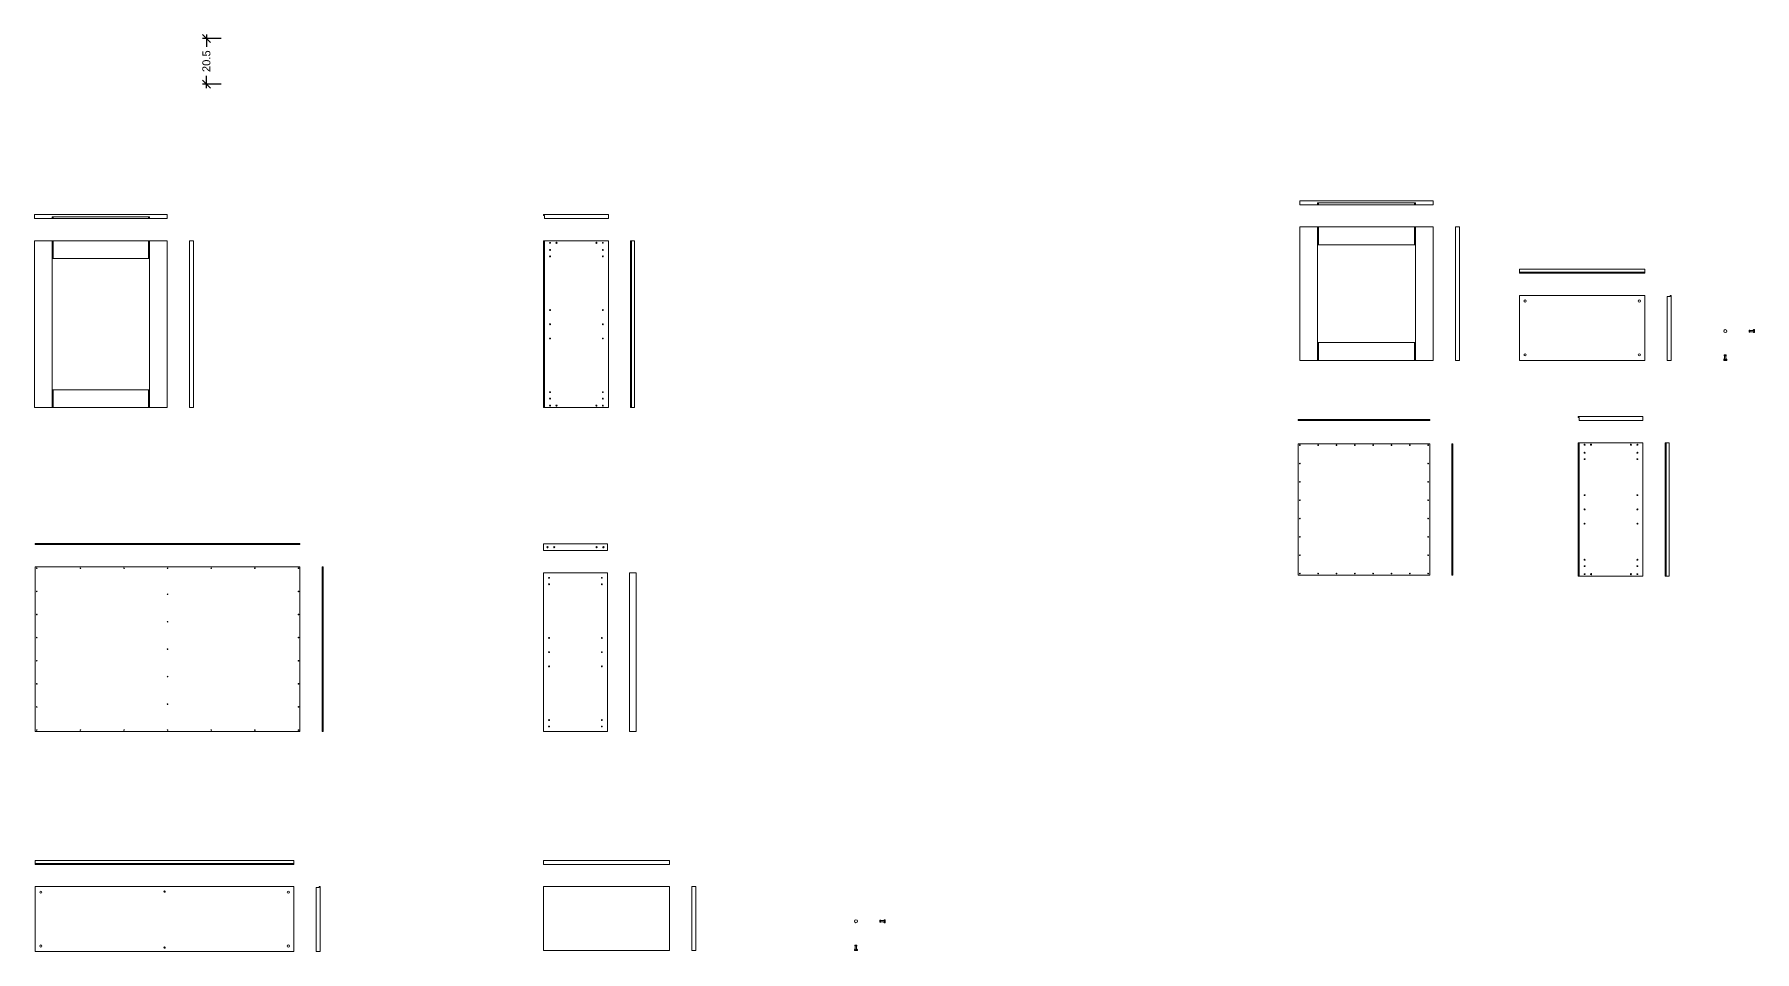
# Model space of a CAD drawing. Header units: centimetres. Extents: x -2268 to 3762, y -1681 to 1458.
# Drawn here: x 1429 to 2203, y 1046 to 1458 of the extents above; entities that cross this region are included whole.
import ezdxf

# ---------------------------------------------------------------- set-up
doc = ezdxf.new("R2010")
doc.units = ezdxf.units.CM
doc.layers.get('0').update_dxf_attribs({"color": 5})
for name, color, linetype, lineweight in [('0_Num_Penna__5', 5, 'Continuous', 18), ('A-FURN_Num_Penna__251_Num_Penna__251_Num_Penna__2_Num_Penna__251_Num_Penna__251_Num_Penna__251_Num_Penna__251_Num_Penna__251_Num_Penna__251_Num_Penna__251_Num_Penna__251_Num_Penna__3_Num_Penna__3_Num_Penna__3_Num_Penna__3', 3, 'Continuous', 18), ('A-FURN_Num_Penna__252_Num_Penna__252_Num_Penna__3_Num_Penna__252_Num_Penna__252_Num_Penna__252_Num_Penna__252_Num_Penna__252_Num_Penna__252_Num_Penna__252_Num_Penna__252_Num_Penna__252_Num_Penna__252_Num_Penna__252_Num_Penna__5', 5, 'Continuous', 18), ('A-FURN_Num_Penna__252_Num_Penna__252_Num_Penna__3_Num_Penna__252_Num_Penna__252_Num_Penna__252_Num_Penna__252_Num_Penna__252_Num_Penna__252_Num_Penna__252_Num_Penna__252_Num_Penna__252_Num_Penna__6_Num_Penna__6_Num_Penna__6', 6, 'Continuous', 18), ('A-FURN_Num_Penna__252_Num_Penna__252_Num_Penna__3_Num_Penna__252_Num_Penna__252_Num_Penna__252_Num_Penna__252_Num_Penna__252_Num_Penna__252_Num_Penna__252_Num_Penna__6_Num_Penna__6_Num_Penna__6_Num_Penna__6_Num_Penna__6', 6, 'Continuous', 18), ('A-FURN_Num_Penna__252_Num_Penna__252_Num_Penna__3_Num_Penna__252_Num_Penna__252_Num_Penna__252_Num_Penna__252_Num_Penna__252_Num_Penna__252_Num_Penna__5_Num_Penna__5_Num_Penna__5_Num_Penna__5_Num_Penna__5_Num_Penna__5', 5, 'Continuous', 18), ('A-SECT-PATT_Num_Penna__6_Num_Penna__6_Num_Penna__6_Num_Penna__6_Num_Penna__6_Num_Penna__6_Num_Penna__6_Num_Penna__6_Num_Penna__6_Num_Penna__5_Num_Penna__5_Num_Penna__5_Num_Penna__5_Num_Penna__5', 5, 'Continuous', 18), ('A-SECT-PATT_Num_Penna__6_Num_Penna__6_Num_Penna__6_Num_Penna__6_Num_Penna__6_Num_Penna__6_Num_Penna__6_Num_Penna__6_Num_Penna__6_Num_Penna__6_Num_Penna__6_Num_Penna__6_Num_Penna__6_Num_Penna__6', 6, 'Continuous', 18), ('PDF10_Solid Fills_Num_Penna__5_Num_Penna__5_Num_Penna__5_Num_Penna__5_Num_Penna__5_Num_Penna__5_Num_Penna__5_Num_Penna__5', 5, 'Continuous', 18), ('PDF16_Geometry_Num_Penna__5_Num_Penna__5_Num_Penna__5_Num_Penna__5_Num_Penna__5_Num_Penna__5_Num_Penna__5_Num_Penna__5_Num_Penna__5_Num_Penna__5_Num_Penna__5_Num_Penna__5_Num_Penna__5_Num_Penna__5', 5, 'Continuous', 18), ('PDF16_Geometry_Num_Penna__6_Num_Penna__6_Num_Penna__6_Num_Penna__3_Num_Penna__3_Num_Penna__3_Num_Penna__3_Num_Penna__3_Num_Penna__9_Num_Penna__9_Num_Penna__9_Num_Penna__6_Num_Penna__6_Num_Penna__6', 6, 'Continuous', 18), ('PDF16_Geometry_Num_Penna__6_Num_Penna__6_Num_Penna__6_Num_Penna__6_Num_Penna__6_Num_Penna__6_Num_Penna__6_Num_Penna__6_Num_Penna__6_Num_Penna__6_Num_Penna__6_Num_Penna__6_Num_Penna__6_Num_Penna__6', 6, 'Continuous', 18), ('PDF17_Solid Fills_Num_Penna__5_Num_Penna__5_Num_Penna__5_Num_Penna__5_Num_Penna__5_Num_Penna__5', 5, 'Continuous', 18), ('PDF22_Geometry_Num_Penna__1_Num_Penna__255_Num_Penna__255_Num_Penna__6_Num_Penna__6_Num_Penna__6', 6, 'Continuous', 18), ('PDF22_Geometry_Num_Penna__1_Num_Penna__255_Num_Penna__5_Num_Penna__5_Num_Penna__5', 5, 'Continuous', 18), ('PDF22_Geometry_Num_Penna__1_Num_Penna__255_Num_Penna__6_Num_Penna__6_Num_Penna__6', 6, 'Continuous', 18), ('PDF22_Solid Fills_Num_Penna__7_Num_Penna__7_Num_Penna__254_Num_Penna__3_Num_Penna__3_Num_Penna__3', 3, 'Continuous', 18), ('PDF_Geometry_Num_Penna__7_Num_Penna__7_Num_Penna__3_Num_Penna__3_Num_Penna__3_Num_Penna__3_Num_Penna__3_Num_Penna__3_Num_Penna__6_Num_Penna__6_Num_Penna__6_Num_Penna__6_Num_Penna__6_Num_Penna__6', 6, 'Continuous', 18), ('PDF_Geometry_Num_Penna__7_Num_Penna__7_Num_Penna__3_Num_Penna__6_Num_Penna__6_Num_Penna__6_Num_Penna__6_Num_Penna__6_Num_Penna__6_Num_Penna__6_Num_Penna__6_Num_Penna__6_Num_Penna__6_Num_Penna__6', 6, 'Continuous', 18)]:
    doc.layers.add(name, color=color, linetype=linetype, lineweight=lineweight)
doc.styles.add('ARIAL', font='Arial.ttf')
doc.dimstyles.new('TICK_36', dxfattribs={"dimtxt": 3.6, "dimasz": 3.6, "dimexe": 1.8, "dimexo": 1.2, "dimgap": 1.8, "dimtad": 0, "dimdec": 1, "dimzin": 0, "dimdsep": 46, "dimtxsty": 'ARIAL', "dimblk": 'OBLIQUE', "dimcen": 1.8, "dimdle": 1.8, "dimclrd": 3, "dimclre": 4, "dimclrt": 3, "dimadec": 0, "dimazin": 0, "dimtfac": 1, "dimtdec": 1, "dimtmove": 1, "dimatfit": 3, "dimldrblk": 'OBLIQUE', "dimfxl": 1, "dimtfill": 1, "dimtolj": 1, "dimtzin": 0, "dimarcsym": 0})

# ---------------------------------------------------------------- blocks, each defined once
blk = doc.blocks.new('_Oblique')
at = {"color": 0, "linetype": 'ByBlock', "lineweight": -2}
blk.add_line((-0.5, -0.5), (0.5, 0.5), dxfattribs=at)
blk = doc.blocks.new('*D152')
at = {"color": 4, "lineweight": -2, "transparency": 16777216}
for p, q in [((1513.25, 1456.29), (1504.8, 1456.29)), ((1513.25, 1435.79), (1504.8, 1435.79))]:
    blk.add_line(p, q, dxfattribs=at)
at = {"color": 3, "lineweight": -2, "transparency": 16777216}
for p, q in [((1506.6, 1458.09), (1506.6, 1452.55)), ((1506.6, 1433.99), (1506.6, 1439.52))]:
    blk.add_line(p, q, dxfattribs=at)
at = {"layer": 'Defpoints', "color": 0, "transparency": 16777216}
for p in [(1514.45, 1456.29), (1506.6, 1435.79), (1514.45, 1435.79)]:
    blk.add_point(p, dxfattribs=at)
at = {"color": 3, "lineweight": -2, "transparency": 16777216, "xscale": 3.6, "yscale": 3.6, "zscale": 3.6}
for p, rotation in [((1506.6, 1456.29), 90), ((1506.6, 1435.79), 270)]:
    blk.add_blockref('_Oblique', p, dxfattribs=dict(at, rotation=rotation))
at = {"color": 3, "transparency": 16777216, "insert": (1506.6, 1446.04), "char_height": 3.6, "attachment_point": 5, "rotation": 90, "style": 'ARIAL', "bg_fill": 3, "box_fill_scale": 1.1, "bg_fill_color": 256, "bg_fill_true_color": 13158600, "bg_fill_transparency": 0}
blk.add_mtext('\\A1;20.5', dxfattribs=at)

msp = doc.modelspace()

# ---------------------------------------------------------------- linework, layer by layer
at = {"layer": '0_Num_Penna__5', "color": 5, "linetype": 'Continuous', "lineweight": 18}
for centre in [(1663.1003, 1227.4852), (1682.1503, 1227.4852)]:
    msp.add_circle(centre, 0.25, dxfattribs=at)
at = {"layer": 'A-FURN_Num_Penna__251_Num_Penna__251_Num_Penna__2_Num_Penna__251_Num_Penna__251_Num_Penna__251_Num_Penna__251_Num_Penna__251_Num_Penna__251_Num_Penna__251_Num_Penna__251_Num_Penna__3_Num_Penna__3_Num_Penna__3_Num_Penna__3', "color": 3, "linetype": 'Continuous', "lineweight": 18}
for p, q in [((1437.2153, 1375.2498), (1437.6153, 1375.2498)), ((1480.6153, 1375.2498), (1481.0153, 1375.2498))]:
    msp.add_line(p, q, dxfattribs=at)
at = {"layer": 'A-FURN_Num_Penna__252_Num_Penna__252_Num_Penna__3_Num_Penna__252_Num_Penna__252_Num_Penna__252_Num_Penna__252_Num_Penna__252_Num_Penna__252_Num_Penna__252_Num_Penna__252_Num_Penna__252_Num_Penna__252_Num_Penna__252_Num_Penna__5', "color": 5, "linetype": 'Continuous', "lineweight": 18}
for centre in [(1664.1003, 1364.3498), (1682.0503, 1364.3498), (1664.1003, 1291.1498), (1682.0503, 1291.1498), (2129.5232, 1273.5752), (2147.4732, 1273.5752), (2129.5232, 1215.3752), (2147.4732, 1215.3752)]:
    msp.add_circle(centre, 0.25, dxfattribs=at)
at = {"layer": 'A-FURN_Num_Penna__252_Num_Penna__252_Num_Penna__3_Num_Penna__252_Num_Penna__252_Num_Penna__252_Num_Penna__252_Num_Penna__252_Num_Penna__252_Num_Penna__252_Num_Penna__252_Num_Penna__252_Num_Penna__6_Num_Penna__6_Num_Penna__6', "color": 6, "linetype": 'Continuous', "lineweight": 18}
for p, q in [((1658.2503, 1225.9852), (1658.2503, 1228.9852)), ((1658.2503, 1228.9852), (1687.0003, 1228.9852)), ((1687.0003, 1225.9852), (1658.2503, 1225.9852)), ((1687.0003, 1228.9852), (1687.0003, 1225.9852)), ((1658.2503, 1215.9852), (1687.0003, 1215.9852)), ((1658.2503, 1144.5852), (1658.2503, 1215.9852)), ((1687.0003, 1215.9852), (1687.0003, 1144.5852)), ((1687.0003, 1144.5852), (1658.2503, 1144.5852)), ((1724.9503, 1074.844), (1726.7503, 1074.844)), ((1724.9503, 1046.094), (1726.7503, 1046.094))]:
    msp.add_line(p, q, dxfattribs=at)
at = {"layer": 'A-FURN_Num_Penna__252_Num_Penna__252_Num_Penna__3_Num_Penna__252_Num_Penna__252_Num_Penna__252_Num_Penna__252_Num_Penna__252_Num_Penna__252_Num_Penna__252_Num_Penna__6_Num_Penna__6_Num_Penna__6_Num_Penna__6_Num_Penna__6', "color": 6, "linetype": 'Continuous', "lineweight": 18}
for p, q in [((1714.9503, 1086.644), (1658.2503, 1086.644)), ((1714.9503, 1084.844), (1658.2503, 1084.844)), ((1714.9503, 1074.844), (1658.2503, 1074.844)), ((1724.9503, 1074.844), (1724.9503, 1046.094)), ((1726.7503, 1074.844), (1726.7503, 1046.094)), ((1714.9503, 1046.094), (1658.2503, 1046.094))]:
    msp.add_line(p, q, dxfattribs=at)
at = {"layer": 'A-FURN_Num_Penna__252_Num_Penna__252_Num_Penna__3_Num_Penna__252_Num_Penna__252_Num_Penna__252_Num_Penna__252_Num_Penna__252_Num_Penna__252_Num_Penna__5_Num_Penna__5_Num_Penna__5_Num_Penna__5_Num_Penna__5_Num_Penna__5', "color": 5, "linetype": 'Continuous', "lineweight": 18}
for centre in [(1430.2753, 1218.0102), (1449.9003, 1218.0102), (1469.5253, 1218.0102), (1489.1503, 1218.0102), (1508.7753, 1218.0102), (1528.4003, 1218.0102), (1548.0253, 1218.0102), (1430.2753, 1207.6173), (1548.0253, 1207.6173), (1489.1503, 1206.3352), (1430.2753, 1197.2245), (1489.1503, 1193.9852), (1548.0253, 1197.2245), (1430.2753, 1186.8316), (1548.0253, 1186.8316), (1430.2753, 1176.4387), (1489.1503, 1181.6352), (1548.0253, 1176.4387), (1489.1503, 1169.2852), (1430.2753, 1166.0459), (1548.0253, 1166.0459), (1430.2753, 1155.653), (1489.1503, 1156.9352), (1548.0253, 1155.653), (1430.2753, 1145.2602), (1449.9003, 1145.2602), (1469.5253, 1145.2602), (1489.1503, 1145.2602), (1508.7753, 1145.2602), (1528.4003, 1145.2602), (1548.0253, 1145.2602)]:
    msp.add_circle(centre, 0.15, dxfattribs=at)
at = {"layer": 'A-SECT-PATT_Num_Penna__6_Num_Penna__6_Num_Penna__6_Num_Penna__6_Num_Penna__6_Num_Penna__6_Num_Penna__6_Num_Penna__6_Num_Penna__6_Num_Penna__5_Num_Penna__5_Num_Penna__5_Num_Penna__5_Num_Penna__5', "color": 5, "linetype": 'Continuous', "lineweight": 18}
for centre in [(2189.9162, 1324.6679), (1798.8373, 1059.294)]:
    msp.add_circle(centre, 0.7, dxfattribs=at)
at = {"layer": 'A-SECT-PATT_Num_Penna__6_Num_Penna__6_Num_Penna__6_Num_Penna__6_Num_Penna__6_Num_Penna__6_Num_Penna__6_Num_Penna__6_Num_Penna__6_Num_Penna__6_Num_Penna__6_Num_Penna__6_Num_Penna__6_Num_Penna__6', "color": 6, "linetype": 'Continuous', "lineweight": 18}
for p, q in [((2006.51, 1382.3044), (2006.51, 1381.5044)), ((2006.91, 1382.3044), (2006.91, 1381.5044)), ((2050.11, 1382.3044), (2050.11, 1381.5044)), ((2050.51, 1382.3044), (2050.51, 1381.5044)), ((1437.2153, 1376.0498), (1437.2153, 1375.2498)), ((1437.6153, 1376.0498), (1437.6153, 1375.2498)), ((1480.6153, 1376.0498), (1480.6153, 1375.2498)), ((1481.0153, 1376.0498), (1481.0153, 1375.2498)), ((1998.51, 1371.5044), (2058.51, 1371.5044)), ((1998.51, 1371.5044), (1998.51, 1311.5044)), ((2006.51, 1371.5044), (2006.51, 1311.5044)), ((2006.91, 1371.5044), (2006.91, 1363.5044)), ((2050.11, 1371.5044), (2050.11, 1363.5044)), ((2050.51, 1371.5044), (2050.51, 1311.5044)), ((2058.51, 1371.5044), (2058.51, 1311.5044)), ((1437.2153, 1365.2498), (1437.2153, 1290.2498)), ((1437.6153, 1365.2498), (1437.6153, 1357.2498)), ((1480.6153, 1365.2498), (1480.6153, 1357.2498)), ((1481.0153, 1365.2498), (1481.0153, 1290.2498)), ((1489.0153, 1365.2498), (1489.0153, 1290.2498)), ((1658.7003, 1365.2498), (1658.7003, 1290.2498)), ((2006.51, 1363.5044), (2050.51, 1363.5044)), ((1437.2153, 1357.2498), (1481.0153, 1357.2498)), ((2006.51, 1319.5044), (2050.51, 1319.5044)), ((2006.91, 1319.5044), (2006.91, 1311.5044)), ((2050.11, 1319.5044), (2050.11, 1311.5044)), ((1998.51, 1311.5044), (2058.51, 1311.5044)), ((1437.2153, 1298.2498), (1481.0153, 1298.2498)), ((1437.6153, 1298.2498), (1437.6153, 1290.2498)), ((1480.6153, 1298.2498), (1480.6153, 1290.2498)), ((1997.835, 1284.9252), (1997.835, 1284.4752)), ((1997.835, 1284.9252), (2056.935, 1284.9252)), ((2056.935, 1284.9252), (2056.935, 1284.4752)), ((1997.835, 1284.4752), (1999.185, 1284.4752)), ((1999.185, 1284.4752), (2055.585, 1284.4752)), ((2055.585, 1284.4752), (2056.935, 1284.4752)), ((1997.835, 1274.0252), (1997.835, 1214.9252)), ((1997.835, 1274.0252), (1999.185, 1274.0252)), ((1999.185, 1274.0252), (2055.585, 1274.0252)), ((2055.585, 1274.0252), (2056.935, 1274.0252)), ((2056.935, 1274.0252), (2056.935, 1214.9252)), ((2066.935, 1274.0252), (2066.935, 1214.9252)), ((2066.935, 1274.0252), (2067.385, 1274.0252)), ((2067.385, 1274.0252), (2067.385, 1214.9252)), ((2123.6732, 1274.4752), (2152.8732, 1274.4752)), ((2123.6732, 1274.4752), (2123.6732, 1214.4752)), ((2124.1232, 1274.4752), (2124.1232, 1214.4752)), ((2152.8732, 1274.4752), (2152.8732, 1214.4752)), ((1997.835, 1214.9252), (1999.185, 1214.9252)), ((1999.185, 1214.9252), (2055.585, 1214.9252)), ((2055.585, 1214.9252), (2056.935, 1214.9252)), ((2066.935, 1214.9252), (2067.385, 1214.9252)), ((2123.6732, 1214.4752), (2152.8732, 1214.4752))]:
    msp.add_line(p, q, dxfattribs=at)
at = {"layer": 'PDF10_Solid Fills_Num_Penna__5_Num_Penna__5_Num_Penna__5_Num_Penna__5_Num_Penna__5_Num_Penna__5_Num_Penna__5_Num_Penna__5', "color": 5, "linetype": 'Continuous', "lineweight": 18}
for centre, radius in [((2099.8732, 1338.2044), 0.5), ((2151.2732, 1338.2044), 0.5), ((2099.8732, 1314.0044), 0.5), ((2151.2732, 1314.0044), 0.5), ((1660.0503, 1227.4852), 0.3), ((1685.2003, 1227.4852), 0.3), ((1432.1003, 1072.344), 0.5), ((1487.8003, 1072.594), 0.3), ((1543.5003, 1072.344), 0.5), ((1432.1003, 1048.144), 0.5), ((1487.8003, 1047.444), 0.3), ((1543.5003, 1048.144), 0.5)]:
    msp.add_circle(centre, radius, dxfattribs=at)
at = {"layer": 'PDF16_Geometry_Num_Penna__5_Num_Penna__5_Num_Penna__5_Num_Penna__5_Num_Penna__5_Num_Penna__5_Num_Penna__5_Num_Penna__5_Num_Penna__5_Num_Penna__5_Num_Penna__5_Num_Penna__5_Num_Penna__5_Num_Penna__5', "color": 5, "linetype": 'Continuous', "lineweight": 18}
for p, q in [((2200.9816, 1325.1157), (2200.6162, 1325.1157)), ((2200.6162, 1325.1157), (2200.6162, 1324.2201)), ((2200.9816, 1324.2201), (2200.6162, 1324.2201)), ((2200.9816, 1325.1157), (2200.9816, 1324.2201)), ((2202.289, 1324.9672), (2201.1301, 1324.9672)), ((2202.289, 1324.3686), (2201.1301, 1324.3686)), ((2202.725, 1325.3679), (2202.289, 1324.9672)), ((2202.725, 1323.9679), (2202.289, 1324.3686)), ((2203.1162, 1325.3679), (2202.725, 1325.3679)), ((2202.725, 1325.3679), (2202.725, 1323.9679)), ((2203.1162, 1323.9679), (2202.725, 1323.9679)), ((2203.1162, 1325.3679), (2203.1162, 1323.9679)), ((2189.2162, 1311.8591), (2189.6169, 1312.2951)), ((2190.6162, 1311.8591), (2189.2162, 1311.8591)), ((2189.2162, 1311.4679), (2189.2162, 1311.8591)), ((2190.6162, 1311.4679), (2189.2162, 1311.4679)), ((2190.364, 1313.9679), (2189.4684, 1313.9679)), ((2189.4684, 1313.6025), (2189.4684, 1313.9679)), ((2190.364, 1313.6025), (2189.4684, 1313.6025)), ((2189.6169, 1312.2951), (2189.6169, 1313.454)), ((2190.2155, 1312.2951), (2190.2155, 1313.454)), ((2190.6162, 1311.8591), (2190.2155, 1312.2951)), ((2190.364, 1313.6025), (2190.364, 1313.9679)), ((2190.6162, 1311.4679), (2190.6162, 1311.8591)), ((1809.9027, 1059.7418), (1809.5373, 1059.7418)), ((1809.5373, 1059.7418), (1809.5373, 1058.8462)), ((1809.9027, 1058.8462), (1809.5373, 1058.8462)), ((1809.9027, 1059.7418), (1809.9027, 1058.8462)), ((1811.2101, 1059.5933), (1810.0512, 1059.5933)), ((1811.2101, 1058.9947), (1810.0512, 1058.9947)), ((1811.6461, 1059.994), (1811.2101, 1059.5933)), ((1811.6461, 1058.594), (1811.2101, 1058.9947)), ((1812.0373, 1059.994), (1811.6461, 1059.994)), ((1811.6461, 1059.994), (1811.6461, 1058.594)), ((1812.0373, 1058.594), (1811.6461, 1058.594)), ((1812.0373, 1059.994), (1812.0373, 1058.594)), ((1798.1373, 1046.4852), (1798.538, 1046.9212)), ((1799.5373, 1046.4852), (1798.1373, 1046.4852)), ((1798.1373, 1046.094), (1798.1373, 1046.4852)), ((1799.5373, 1046.094), (1798.1373, 1046.094)), ((1799.2851, 1048.594), (1798.3895, 1048.594)), ((1798.3895, 1048.2286), (1798.3895, 1048.594)), ((1799.2851, 1048.2286), (1798.3895, 1048.2286)), ((1798.538, 1046.9212), (1798.538, 1048.0801)), ((1799.1366, 1046.9212), (1799.1366, 1048.0801)), ((1799.5373, 1046.4852), (1799.1366, 1046.9212)), ((1799.2851, 1048.2286), (1799.2851, 1048.594)), ((1799.5373, 1046.094), (1799.5373, 1046.4852))]:
    msp.add_line(p, q, dxfattribs=at)
for centre, start, end in [((2201.1301, 1325.1157), 180, 270), ((2201.1301, 1324.2201), 90, 180), ((2189.4684, 1313.454), 0, 90), ((2190.364, 1313.454), 90, 180), ((1810.0512, 1059.7418), 180, 270), ((1810.0512, 1058.8462), 90, 180), ((1798.3895, 1048.0801), 0, 90), ((1799.2851, 1048.0801), 90, 180)]:
    msp.add_arc(centre, 0.1485, start, end, dxfattribs=at)
at = {"layer": 'PDF16_Geometry_Num_Penna__6_Num_Penna__6_Num_Penna__6_Num_Penna__3_Num_Penna__3_Num_Penna__3_Num_Penna__3_Num_Penna__3_Num_Penna__9_Num_Penna__9_Num_Penna__9_Num_Penna__6_Num_Penna__6_Num_Penna__6', "color": 6, "linetype": 'Continuous', "lineweight": 18}
for p, q in [((1697.0003, 1215.9852), (1700.0003, 1215.9852)), ((1697.0003, 1144.5852), (1700.0003, 1144.5852))]:
    msp.add_line(p, q, dxfattribs=at)
at = {"layer": 'PDF16_Geometry_Num_Penna__6_Num_Penna__6_Num_Penna__6_Num_Penna__6_Num_Penna__6_Num_Penna__6_Num_Penna__6_Num_Penna__6_Num_Penna__6_Num_Penna__6_Num_Penna__6_Num_Penna__6_Num_Penna__6_Num_Penna__6', "color": 6, "linetype": 'Continuous', "lineweight": 18}
for p, q in [((1998.51, 1383.3044), (1998.51, 1381.5044)), ((1998.51, 1383.3044), (2058.51, 1383.3044)), ((1998.51, 1381.5044), (2006.51, 1381.5044)), ((2006.51, 1382.3044), (2050.51, 1382.3044)), ((2006.91, 1381.5044), (2050.11, 1381.5044)), ((2050.51, 1381.5044), (2058.51, 1381.5044)), ((2058.51, 1383.3044), (2058.51, 1381.5044)), ((1429.2153, 1377.0498), (1429.2153, 1375.2498)), ((1429.2153, 1377.0498), (1489.0153, 1377.0498)), ((1429.2153, 1375.2498), (1437.2153, 1375.2498)), ((1437.2153, 1376.0498), (1481.0153, 1376.0498)), ((1437.6153, 1375.2498), (1480.6153, 1375.2498)), ((1481.0153, 1375.2498), (1489.0153, 1375.2498)), ((1489.0153, 1375.2498), (1489.0153, 1377.0498)), ((1658.2503, 1377.0498), (1687.4503, 1377.0498)), ((1658.2503, 1376.5998), (1658.2503, 1377.0498)), ((1658.2503, 1376.5998), (1658.7003, 1376.5998)), ((1658.7003, 1376.5998), (1658.7003, 1375.2498)), ((1658.7003, 1375.2498), (1687.4503, 1375.2498)), ((1687.4503, 1375.2498), (1687.4503, 1377.0498)), ((2068.51, 1371.5044), (2068.51, 1311.5044)), ((2070.31, 1371.5044), (2070.31, 1311.5044)), ((1429.2153, 1365.2498), (1489.0153, 1365.2498)), ((1429.2153, 1365.2498), (1429.2153, 1290.2498)), ((1499.0153, 1365.2498), (1499.0153, 1290.2498)), ((1499.0153, 1365.2498), (1500.8153, 1365.2498)), ((1500.8153, 1365.2498), (1500.8153, 1290.2498)), ((1658.2503, 1290.2498), (1658.2503, 1365.2498)), ((1658.2503, 1365.2498), (1687.4503, 1365.2498)), ((1687.4503, 1365.2498), (1687.4503, 1290.2498)), ((1699.2503, 1365.2498), (1697.4503, 1365.2498)), ((1697.4503, 1290.2498), (1697.4503, 1365.2498)), ((1697.9003, 1290.2498), (1697.9003, 1365.2498)), ((1699.2503, 1290.2498), (1699.2503, 1365.2498)), ((2097.3732, 1351.1544), (2153.7732, 1351.1544)), ((2097.3732, 1340.7044), (2097.3732, 1311.5044)), ((2097.3732, 1340.7044), (2153.7732, 1340.7044)), ((2153.7732, 1340.7044), (2153.7732, 1311.5044)), ((2165.1232, 1340.7044), (2165.1232, 1340.2544)), ((2097.3732, 1311.5044), (2153.7732, 1311.5044)), ((1429.2153, 1290.2498), (1489.0153, 1290.2498)), ((1499.0153, 1290.2498), (1500.8153, 1290.2498)), ((1658.2503, 1290.2498), (1687.4503, 1290.2498)), ((1697.4503, 1290.2498), (1699.2503, 1290.2498)), ((2123.6732, 1286.2752), (2152.8732, 1286.2752)), ((2123.6732, 1285.8252), (2123.6732, 1286.2752)), ((2123.6732, 1285.8252), (2124.1232, 1285.8252)), ((2124.1232, 1285.8252), (2124.1232, 1284.4752)), ((2152.8732, 1284.4752), (2152.8732, 1286.2752)), ((2124.1232, 1284.4752), (2152.8732, 1284.4752)), ((2164.6732, 1274.4752), (2162.8732, 1274.4752)), ((2162.8732, 1214.4752), (2162.8732, 1274.4752)), ((2163.3232, 1214.4752), (2163.3232, 1274.4752)), ((2164.6732, 1214.4752), (2164.6732, 1274.4752)), ((1429.6003, 1229.1352), (1429.6003, 1228.6852)), ((1429.6003, 1229.1352), (1548.7003, 1229.1352)), ((1429.6003, 1228.6852), (1548.7003, 1228.6852)), ((1429.6003, 1218.6852), (1430.9503, 1218.6852)), ((1429.6003, 1218.6852), (1429.6003, 1144.5852)), ((1430.9503, 1218.6852), (1547.3503, 1218.6852)), ((1547.3503, 1218.6852), (1548.7003, 1218.6852)), ((1548.7003, 1218.6852), (1548.7003, 1144.5852)), ((1558.7003, 1218.6852), (1559.1503, 1218.6852)), ((1558.7003, 1218.6852), (1558.7003, 1144.5852)), ((1559.1503, 1218.6852), (1559.1503, 1144.5852)), ((2162.8732, 1214.4752), (2164.6732, 1214.4752)), ((1429.6003, 1144.5852), (1430.9503, 1144.5852)), ((1430.9503, 1144.5852), (1547.3503, 1144.5852)), ((1547.3503, 1144.5852), (1548.7003, 1144.5852)), ((1558.7003, 1144.5852), (1559.1503, 1144.5852)), ((1429.6003, 1085.294), (1546.0003, 1085.294)), ((1658.2503, 1086.644), (1658.2503, 1084.844)), ((1714.9503, 1086.644), (1714.9503, 1084.844)), ((1429.6003, 1074.844), (1429.6003, 1045.644)), ((1429.6003, 1074.844), (1546.0003, 1074.844)), ((1546.0003, 1074.844), (1546.0003, 1045.644)), ((1557.3503, 1074.394), (1556.0003, 1074.394)), ((1556.0003, 1074.394), (1556.0003, 1045.644)), ((1557.3503, 1074.844), (1557.3503, 1074.394)), ((1557.3503, 1074.844), (1557.8003, 1074.844)), ((1557.8003, 1074.844), (1557.8003, 1045.644)), ((1658.2503, 1074.844), (1658.2503, 1046.094)), ((1714.9503, 1074.844), (1714.9503, 1046.094)), ((1429.6003, 1045.644), (1546.0003, 1045.644)), ((1556.0003, 1045.644), (1557.8003, 1045.644))]:
    msp.add_line(p, q, dxfattribs=at)
at = {"layer": 'PDF17_Solid Fills_Num_Penna__5_Num_Penna__5_Num_Penna__5_Num_Penna__5_Num_Penna__5_Num_Penna__5', "color": 5, "linetype": 'Continuous', "lineweight": 18}
for centre in [(1998.51, 1273.3502), (2006.76, 1273.3502), (2015.01, 1273.3502), (2023.26, 1273.3502), (2031.51, 1273.3502), (2039.76, 1273.3502), (2048.01, 1273.3502), (2056.26, 1273.3502), (1998.51, 1265.1002), (2056.26, 1265.1002), (1998.51, 1256.8502), (2056.26, 1256.8502), (1998.51, 1248.6002), (2056.26, 1248.6002), (1998.51, 1240.3502), (2056.26, 1240.3502), (1998.51, 1232.1002), (2056.26, 1232.1002), (1998.51, 1223.8502), (2056.26, 1223.8502), (1998.51, 1215.6002), (2006.76, 1215.6002), (2015.01, 1215.6002), (2023.26, 1215.6002), (2031.51, 1215.6002), (2039.76, 1215.6002), (2048.01, 1215.6002), (2056.26, 1215.6002)]:
    msp.add_circle(centre, 0.15, dxfattribs=at)
at = {"layer": 'PDF22_Geometry_Num_Penna__1_Num_Penna__255_Num_Penna__255_Num_Penna__6_Num_Penna__6_Num_Penna__6', "color": 6, "linetype": 'Continuous', "lineweight": 18}
for p, q in [((2068.51, 1371.5044), (2070.31, 1371.5044)), ((2068.51, 1311.5044), (2070.31, 1311.5044))]:
    msp.add_line(p, q, dxfattribs=at)
at = {"layer": 'PDF22_Geometry_Num_Penna__1_Num_Penna__255_Num_Penna__5_Num_Penna__5_Num_Penna__5', "color": 5, "linetype": 'Continuous', "lineweight": 18}
for centre in [(1661.2003, 1364.3498), (1684.9503, 1364.3498), (1661.2003, 1361.1748), (1661.2003, 1358.2748), (1684.9503, 1361.1748), (1684.9503, 1358.2748), (1661.2003, 1334.1498), (1684.9503, 1334.1498), (1661.2003, 1327.7498), (1684.9503, 1327.7498), (1661.2003, 1321.3498), (1684.9503, 1321.3498), (1661.2003, 1297.2248), (1661.2003, 1294.3248), (1684.9503, 1297.2248), (1684.9503, 1294.3248), (1661.2003, 1291.1498), (1684.9503, 1291.1498), (2126.6232, 1273.5752), (2126.6232, 1269.9752), (2150.3732, 1273.5752), (2150.3732, 1269.9752), (2126.6232, 1267.0752), (2150.3732, 1267.0752), (2126.6232, 1250.8752), (2150.3732, 1250.8752), (2126.6232, 1244.4752), (2126.6232, 1238.0752), (2150.3732, 1244.4752), (2150.3732, 1238.0752), (2126.6232, 1221.8752), (2126.6232, 1218.9752), (2126.6232, 1215.3752), (2150.3732, 1221.8752), (2150.3732, 1218.9752), (2150.3732, 1215.3752), (1660.7503, 1213.7102), (1660.7503, 1210.8102), (1684.5003, 1213.7102), (1684.5003, 1210.8102), (1660.7503, 1186.6852), (1684.5003, 1186.6852), (1660.7503, 1180.2852), (1684.5003, 1180.2852), (1660.7503, 1173.8852), (1684.5003, 1173.8852), (1660.7503, 1149.7602), (1660.7503, 1146.8602), (1684.5003, 1149.7602), (1684.5003, 1146.8602)]:
    msp.add_circle(centre, 0.2, dxfattribs=at)
at = {"layer": 'PDF22_Geometry_Num_Penna__1_Num_Penna__255_Num_Penna__6_Num_Penna__6_Num_Penna__6', "color": 6, "linetype": 'Continuous', "lineweight": 18}
for p, q in [((2097.3732, 1352.5044), (2097.3732, 1350.7044)), ((2153.7732, 1352.5044), (2097.3732, 1352.5044)), ((2097.3732, 1350.7044), (2153.7732, 1350.7044)), ((2153.7732, 1350.7044), (2153.7732, 1352.5044)), ((2165.1232, 1340.2544), (2163.7732, 1340.2544)), ((2163.7732, 1340.2544), (2163.7732, 1311.5044)), ((2165.5732, 1340.7044), (2165.1232, 1340.7044)), ((2165.5732, 1311.5044), (2165.5732, 1340.7044)), ((2163.7732, 1311.5044), (2165.5732, 1311.5044)), ((1429.6003, 1086.644), (1429.6003, 1084.844)), ((1546.0003, 1086.644), (1429.6003, 1086.644)), ((1429.6003, 1084.844), (1546.0003, 1084.844)), ((1546.0003, 1084.844), (1546.0003, 1086.644))]:
    msp.add_line(p, q, dxfattribs=at)
at = {"layer": 'PDF22_Solid Fills_Num_Penna__7_Num_Penna__7_Num_Penna__254_Num_Penna__3_Num_Penna__3_Num_Penna__3', "color": 5, "linetype": 'Continuous', "lineweight": 18}
for p, q in [((2006.51, 1381.5044), (2006.91, 1381.5044)), ((2050.11, 1381.5044), (2050.51, 1381.5044))]:
    msp.add_line(p, q, dxfattribs=at)
at = {"layer": 'PDF_Geometry_Num_Penna__7_Num_Penna__7_Num_Penna__3_Num_Penna__3_Num_Penna__3_Num_Penna__3_Num_Penna__3_Num_Penna__3_Num_Penna__6_Num_Penna__6_Num_Penna__6_Num_Penna__6_Num_Penna__6_Num_Penna__6', "color": 6, "linetype": 'Continuous', "lineweight": 18}
for p, q in [((1697.0003, 1215.9852), (1697.0003, 1144.5852)), ((1700.0003, 1215.9852), (1700.0003, 1144.5852))]:
    msp.add_line(p, q, dxfattribs=at)
at = {"layer": 'PDF_Geometry_Num_Penna__7_Num_Penna__7_Num_Penna__3_Num_Penna__6_Num_Penna__6_Num_Penna__6_Num_Penna__6_Num_Penna__6_Num_Penna__6_Num_Penna__6_Num_Penna__6_Num_Penna__6_Num_Penna__6_Num_Penna__6', "color": 6, "linetype": 'Continuous', "lineweight": 18}
msp.add_line((1548.7003, 1229.1352), (1548.7003, 1228.6852), dxfattribs=at)

# ---------------------------------------------------------------- dimensions: what is measured, and where the dimension line sits
dim = msp.add_linear_dim(base=(1506.5982, 1435.7881), p1=(1514.4526, 1456.2881), p2=(1514.4526, 1435.7881), angle=90, dimstyle='TICK_36', override={"dimlfac": -1})
dim.commit()
dim.dimension.update_dxf_attribs({"geometry": '*D152', "text_midpoint": (1506.5982, 1446.0381)})

doc.saveas('drawing.dxf')
